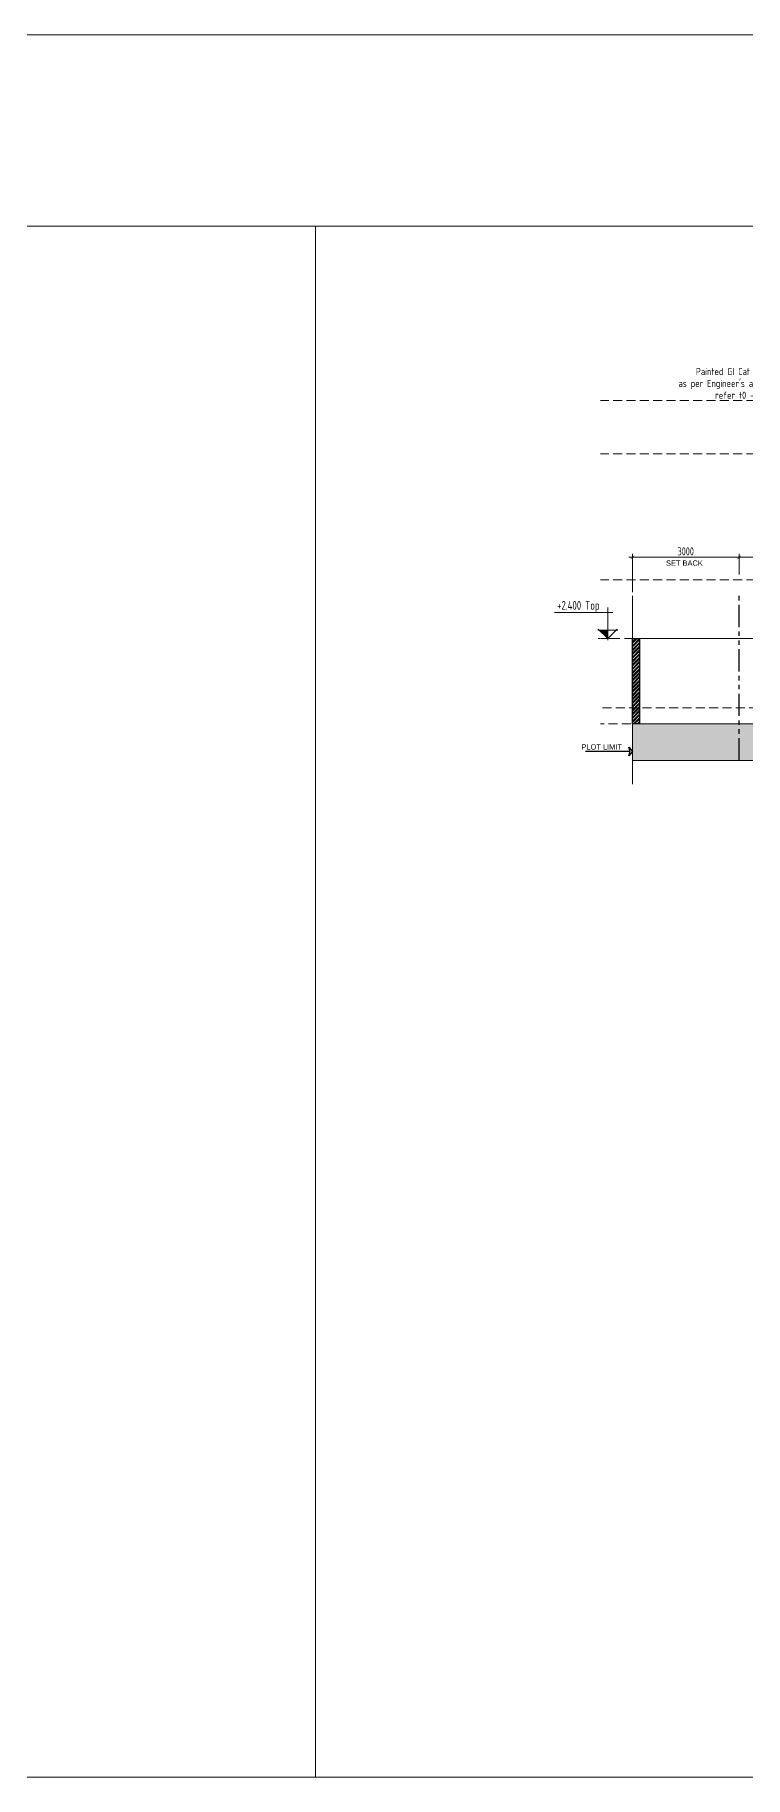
# Model space of a CAD drawing. Header units: millimetres. Extents: x -30697 to 201471, y -29614 to 19378.
# Drawn here: x 143429 to 163410, y -29614 to 19378 of the extents above; entities that cross this region are included whole.
import ezdxf

# ---------------------------------------------------------------- set-up
doc = ezdxf.new("R2010")
doc.units = ezdxf.units.MM
doc.header["$MEASUREMENT"] = 0
doc.header["$PDMODE"] = 1
for name, pattern in [('1735 X DT-5BR-ELE_04$0$DASHED', [0.75, 0.5, -0.25]), ('1735 X DT-5BR-ELE_04$0$PHANTOM', [2.5, 1.25, -0.25, 0.25, -0.25, 0.25, -0.25]), ('ACAD_ISO02W100', [15, 12, -3])]:
    doc.linetypes.add(name, pattern=pattern)
for name, color, linetype, lineweight, plot in [('00--ORIGIN', 6, 'Continuous', 0, False), ('00--ORIGIN POINT', 200, 'Continuous', 20, False), ('1735 X DT-5BR-ELE_04$0$00--ORIGIN POINT', 200, 'Continuous', 20, False)]:
    doc.layers.add(name, color=color, linetype=linetype, lineweight=lineweight, plot=plot)
for name, color, linetype in [('05--PLOT MARK', 2, 'Continuous'), ('1735 X DT-5BR-ELE_04$0$PLOT', 10, 'Continuous'), ('1735 X DT-5BR-ELE_04$0$Z-BUILDING SETBACK', 150, '1735 X DT-5BR-ELE_04$0$PHANTOM')]:
    doc.layers.add(name, color=color, linetype=linetype)
for name, color, linetype, lineweight in [('05--TEXT-2', 2, 'Continuous', 25), ('05--TEXT-3', 3, 'Continuous', 35), ('07--DIM-2', 2, 'Continuous', 25), ('1735 X DT-5BR-ELE_04$0$04--HATCH-3', 251, 'Continuous', 9), ('1735 X DT-5BR-ELE_04$0$F--BLOCKWALL-2', 2, 'Continuous', 25), ('1735 X DT-5BR-ELE_04$0$Q--KERBS', 1, 'Continuous', 18), ('1735 X DT-5BR-ELE_04$0$W--ELV-1', 250, '1735 X DT-5BR-ELE_04$0$DASHED', 9), ('W--ELEV-2', 7, 'Continuous', 20)]:
    doc.layers.add(name, color=color, linetype=linetype, lineweight=lineweight)
doc.styles.add('Ariel', font='arial.ttf', dxfattribs={"width": 0.8})
doc.styles.add('ISO', font='isocp2.shx', dxfattribs={"width": 0.8})
doc.dimstyles.new('1-100_AR', dxfattribs={"dimtxt": 225, "dimasz": 100, "dimexe": 100, "dimexo": 100, "dimgap": 0, "dimtad": 0, "dimzin": 12, "dimdsep": 46, "dimtxsty": 'ISO', "dimblk": 'ARCHTICK', "dimcen": 100, "dimdle": 100, "dimclrd": 8, "dimclre": 9, "dimclrt": 2, "dimadec": 0, "dimazin": 0, "dimtfac": 1, "dimtmove": 0, "dimatfit": 2, "dimldrblk": 'ARCHTICK', "dimfxl": 1, "dimtvp": 0.75, "dimtolj": 1, "dimtzin": 12, "dimlwd": 9, "dimlwe": 9, "dimarcsym": 0})

# ---------------------------------------------------------------- blocks, each defined once
blk = doc.blocks.new('1735 X DT-5BR-ELE_04')
at = {"layer": '1735 X DT-5BR-ELE_04$0$04--HATCH-3'}
h = blk.add_hatch(color=256, dxfattribs=at)
h.dxf.hatch_style = 1
h.paths.add_polyline_path([(160239, 0), (190239, 0), (190239, -1025), (160239, -1025)])
at = {"layer": '1735 X DT-5BR-ELE_04$0$F--BLOCKWALL-2', "transparency": 33554687}
h = blk.add_hatch(dxfattribs=at)
h.set_pattern_fill('ANSI32', color=252, scale=200)
h.paths.add_polyline_path([(160439, 0), (160239, 0), (160239, 2400), (160439, 2400)])
at = {"layer": '1735 X DT-5BR-ELE_04$0$00--ORIGIN POINT', "ltscale": 25}
blk.add_lwpolyline([(160239, 0), (190239, 0), (190239, -1025), (160239, -1025)], close=True, dxfattribs=at)
at = {"layer": '1735 X DT-5BR-ELE_04$0$F--BLOCKWALL-2'}
blk.add_lwpolyline([(160439, 0), (160239, 0), (160239, 2400), (160439, 2400)], close=True, dxfattribs=at)
at = {"layer": '1735 X DT-5BR-ELE_04$0$PLOT', "linetype": '1735 X DT-5BR-ELE_04$0$DASHED', "ltscale": 300, "const_width": 25, "flags": 128}
for points in [[(160239, 3607), (160239, -1695)], [(160239, -1025), (160239, 1343)]]:
    blk.add_lwpolyline(points, dxfattribs=at)
at = {"layer": '1735 X DT-5BR-ELE_04$0$Q--KERBS'}
blk.add_lwpolyline([(190239, 0), (160239, 0)], dxfattribs=at)
at = {"layer": '1735 X DT-5BR-ELE_04$0$W--ELV-1', "ltscale": 500}
for p, q in [((193701, 9100), (159342, 9100)), ((193701, 9100), (159342, 9100)), ((193701, 7600), (159342, 7600)), ((193701, 4050), (159342, 4050)), ((160264, 2400), (159367, 2400)), ((193773, 450), (159342, 450)), ((194318, 0), (159342, 0))]:
    blk.add_line(p, q, dxfattribs=at)
at = {"layer": '1735 X DT-5BR-ELE_04$0$W--ELV-1', "ltscale": 25}
blk.add_line((160443, 2400), (165739, 2400), dxfattribs=at)
at = {"layer": '1735 X DT-5BR-ELE_04$0$Z-BUILDING SETBACK', "ltscale": 500}
blk.add_line((163239, -1025), (163239, 3607), dxfattribs=at)
blk = doc.blocks.new('*U13')
at = {"color": 2}
for p, q in [((1503, 734), (-141, 734)), ((0, 875), (0, -46)), ((-280, 234), (280, 234)), ((0, 0), (-267, 267)), ((267, 267), (0, 0))]:
    blk.add_line(p, q, dxfattribs=at)
blk.add_solid([(0, 234), (234, 234), (0, 0), (234, 234)], dxfattribs=at)
at = {"layer": '00--ORIGIN POINT', "linetype": 'ACAD_ISO02W100', "ltscale": 5}
blk.add_line((270, 0), (-270, 0), dxfattribs=at)
at = {"style": 'ISO', "width": 0.8}
for tag, p in [('LEVEL', (225, 782)), ('FLOOR', (225, 406))]:
    blk.add_attdef(tag, p, '', height=250, dxfattribs=at)
blk = doc.blocks.new('_ArchTick')
at = {"color": 0, "const_width": 0.15}
blk.add_lwpolyline([(-0.5, -0.5), (0.5, 0.5)], dxfattribs=at)
blk = doc.blocks.new('*D68')
at = {"layer": '07--DIM-2', "color": 8, "lineweight": 9, "transparency": 16777216}
blk.add_line((163339, 4686), (160139, 4686), dxfattribs=at)
at = {"layer": '07--DIM-2', "color": 9, "lineweight": 9, "transparency": 16777216}
for p, q in [((160239, 3707), (160239, 4786)), ((163239, 4548), (163239, 4786))]:
    blk.add_line(p, q, dxfattribs=at)
at = {"layer": 'Defpoints', "color": 0, "transparency": 16777216}
for p in [(160239, 4686), (163239, 4448), (160239, 3607)]:
    blk.add_point(p, dxfattribs=at)
at = {"layer": '07--DIM-2', "color": 8, "lineweight": 9, "transparency": 16777216, "xscale": 100, "yscale": 100, "zscale": 100, "rotation": 180}
blk.add_blockref('_ArchTick', (160239, 4686), dxfattribs=at)
at = {"layer": '07--DIM-2', "color": 8, "lineweight": 9, "transparency": 16777216, "xscale": 100, "yscale": 100, "zscale": 100}
blk.add_blockref('_ArchTick', (163239, 4686), dxfattribs=at)
at = {"layer": '07--DIM-2', "color": 2, "transparency": 16777216, "insert": (161739, 4854), "char_height": 225, "attachment_point": 5, "style": 'ISO'}
blk.add_mtext('\\A1;3000', dxfattribs=at)
blk = doc.blocks.new('*D76')
at = {"layer": '07--DIM-2', "color": 8, "lineweight": 9, "transparency": 16777216}
blk.add_line((163139, 4686), (165839, 4686), dxfattribs=at)
at = {"layer": '07--DIM-2', "color": 9, "lineweight": 9, "transparency": 16777216}
for p, q in [((163239, 4200), (163239, 4786)), ((165739, 4300), (165739, 4786))]:
    blk.add_line(p, q, dxfattribs=at)
at = {"layer": 'Defpoints', "color": 0, "transparency": 16777216}
for p in [(165739, 4686), (163239, 4100), (165739, 4200)]:
    blk.add_point(p, dxfattribs=at)
at = {"layer": '07--DIM-2', "color": 8, "lineweight": 9, "transparency": 16777216, "xscale": 100, "yscale": 100, "zscale": 100, "rotation": 180}
blk.add_blockref('_ArchTick', (163239, 4686), dxfattribs=at)
at = {"layer": '07--DIM-2', "color": 8, "lineweight": 9, "transparency": 16777216, "xscale": 100, "yscale": 100, "zscale": 100}
blk.add_blockref('_ArchTick', (165739, 4686), dxfattribs=at)
at = {"layer": '07--DIM-2', "color": 2, "transparency": 16777216, "insert": (164489, 4854), "char_height": 225, "attachment_point": 5, "style": 'ISO'}
blk.add_mtext('\\A1;2500', dxfattribs=at)

msp = doc.modelspace()

# ---------------------------------------------------------------- linework, layer by layer
at = {"layer": '00--ORIGIN'}
msp.add_line((151323.856, 13997.519), (151323.856, -29614.447), dxfattribs=at)
msp.add_lwpolyline([(201470.782, 19377.856), (-30696.803, 19377.856), (-30696.803, 13997.519), (201470.782, 13997.519)], close=True, dxfattribs=at)

# ---------------------------------------------------------------- block references
msp.add_blockref('1735 X DT-5BR-ELE_04', (0, 0))

# ---------------------------------------------------------------- next in the draw order: linework, layer by layer
msp.add_lwpolyline([(-30696.803, 13997.519), (201470.782, 13997.519), (201470.782, -29614.447), (-30696.803, -29614.447)], close=True, dxfattribs=at)
at = {"layer": '05--PLOT MARK'}
msp.add_line((160178.375, -775.565), (158916.997, -775.565), dxfattribs=at)
msp.add_lwpolyline([(160238.546, -775.565), (160138.811, -897.648), (160178.375, -775.565), (160138.811, -653.482), (160238.546, -775.565)], dxfattribs=at)

# ---------------------------------------------------------------- next in the draw order: block references
at = {"layer": 'W--ELEV-2'}
ref = msp.add_blockref('*U13', (159545.289, 2400), dxfattribs=dict(at, xscale=-1))
ref.add_attrib('LEVEL', '+2.400 Top', (158118.706, 3210.144, -930857.646), dxfattribs={"layer": '0', "height": 250, "style": 'ISO', "width": 0.8})

# ---------------------------------------------------------------- next in the draw order: texts
at = {"layer": '05--TEXT-2', "insert": (161479.777, 10009.749), "char_height": 200, "attachment_point": 1, "style": 'ISO'}
msp.add_mtext_dynamic_manual_height_columns("\\pi543.76;Painted GI Cat Ladder \\P\\pi54.962;as per Engineer's approval\\P\\pi1087.6;refer t0 - A480", width=2559.76244, gutter_width=12.5, heights=[0], dxfattribs=at)
at = {"layer": '05--TEXT-3', "char_height": 150, "width": 1439.99993, "attachment_point": 5, "rotation": 0.0172656, "style": 'Ariel'}
for s, insert in [('SET BACK', (161701.436, 4522.734)), ('PLOT LIMIT', (159374.787, -646.433))]:
    msp.add_mtext(s, dxfattribs=dict(at, insert=insert))

# ---------------------------------------------------------------- next in the draw order: dimensions: what is measured, and where the dimension line sits
at = {"layer": '07--DIM-2'}
dim = msp.add_linear_dim(base=(160238.546, 4685.61), p1=(163238.546, 4448.376), p2=(160238.546, 3607.094), angle=180, dimstyle='1-100_AR', override={"dimtmove": 1}, dxfattribs=at)
dim.commit()
dim.dimension.update_dxf_attribs({"geometry": '*D68', "text_midpoint": (161738.546, 4854.36)})
dim = msp.add_linear_dim(base=(165738.547, 4685.61), p1=(163238.546, 4100), p2=(165738.547, 4200), dimstyle='1-100_AR', dxfattribs=at)
dim.commit()
dim.dimension.update_dxf_attribs({"geometry": '*D76', "text_midpoint": (164488.546, 4854.393)})

doc.saveas('drawing.dxf')
